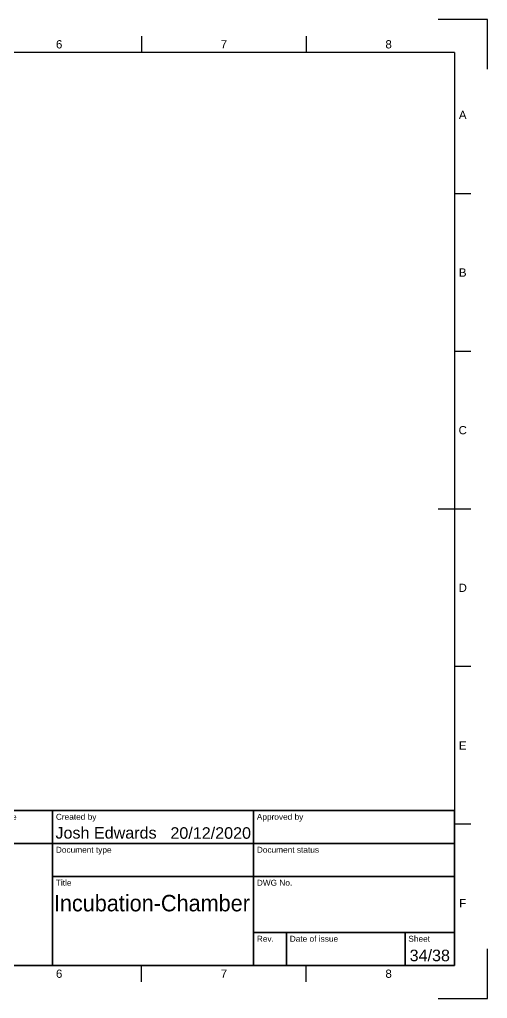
# Model space of a CAD drawing. Header units: millimetres. Extents: x 0 to 420, y 0 to 297.
# Drawn here: x 278 to 420, y 0 to 297 of the extents above; entities that cross this region are included whole.
import ezdxf
from ezdxf.enums import TextEntityAlignment as Align

# ---------------------------------------------------------------- set-up
doc = ezdxf.new("R2010")
doc.units = ezdxf.units.MM
doc.header["$LTSCALE"] = 0.75
doc.layers.add('Border', color=7, linetype='Continuous', lineweight=25)
doc.layers.add('TitleBlock', color=7, linetype='Continuous', lineweight=35)
doc.styles.add('FusionTitle', font='arial.ttf')

# ---------------------------------------------------------------- blocks, each defined once
blk = doc.blocks.new('ISO_A3_SHEET')
at = {"layer": 'Border'}
for p, q in [((315, 292), (315, 287)), ((365, 292), (365, 287)), ((410, 287), (20, 287)), ((410, 287), (410, 10)), ((415, 244.16666), (410, 244.16666)), ((415, 196.33333), (410, 196.33333)), ((415, 148.5), (405, 148.5)), ((415, 100.66667), (410, 100.66667)), ((415, 52.83334), (410, 52.83334)), ((20, 10), (410, 10)), ((315, 5), (315, 10)), ((365, 5), (365, 10))]:
    blk.add_line(p, q, dxfattribs=at)
at = {"layer": 'Defpoints'}
for p, q in [((420, 297), (405, 297)), ((420, 282), (420, 297)), ((420, 0), (420, 15)), ((405, 0), (420, 0))]:
    blk.add_line(p, q, dxfattribs=at)
at = {"layer": 'Border', "style": 'FusionTitle'}
for s, p in [('6', (290, 289.5)), ('7', (340, 289.5)), ('8', (390, 289.5)), ('A', (412.5, 268.08333)), ('B', (412.5, 220.25)), ('C', (412.5, 172.41667)), ('D', (412.5, 124.58334)), ('E', (412.5, 76.75001)), ('F', (412.5, 28.91668)), ('6', (290, 7.5)), ('7', (340, 7.5)), ('8', (390, 7.5))]:
    blk.add_text(s, height=2.5, dxfattribs=at).set_placement(p, align=Align.MIDDLE)
blk = doc.blocks.new('ISO_TITLEBLOCK')
at = {"layer": 'TitleBlock'}
for p, q in [((0, 47), (-180, 47)), ((-180, 47), (-180, 0)), ((-156, 37), (-156, 47)), ((-122, 0), (-122, 47)), ((-61, 0), (-61, 47)), ((0, 0), (0, 47)), ((-180, 37), (0, 37)), ((-122, 27), (0, 27)), ((-61, 10), (0, 10)), ((-51, 0), (-51, 10)), ((-15, 0), (-15, 10)), ((-180, 0), (0, 0))]:
    blk.add_line(p, q, dxfattribs=at)
at = {"layer": 'TitleBlock', "style": 'FusionTitle'}
for s, p in [('Dept.', (-179, 46)), ('Technical reference', (-155, 46)), ('Created by', (-121, 46)), ('Approved by', (-60, 46)), ('Document type', (-121, 36)), ('Document status', (-60, 36)), ('Title', (-121, 26)), ('DWG No.', (-60, 26)), ('Rev.', (-60, 9)), ('Date of issue', (-50, 9)), ('Sheet', (-14, 9))]:
    blk.add_text(s, height=1.8, dxfattribs=at).set_placement(p, align=Align.TOP_LEFT)
for tag, height, p in [('DEPT', 3.5, (-179, 42)), ('TECHNICAL_REFERENCE', 3.5, (-155, 42)), ('CREATED_BY', 3.5, (-121, 42)), ('APPROVED_BY', 3.5, (-60, 42)), ('DOCUMENT_TYPE', 3.5, (-121, 32)), ('DOCUMENT_STATUS', 3.5, (-60, 32)), ('TITLE_1', 5, (-121, 21.5)), ('TITLE_2', 5, (-121, 14)), ('TITLE_3', 5, (-121, 6.5)), ('DATE_OF_ISSUE', 3.5, (-50, 5))]:
    blk.add_attdef(tag, text='', height=height, dxfattribs=at).set_placement(p, align=Align.TOP_LEFT)
for tag, p in [('CREATED_DATE', (-62, 42)), ('APPROVED_DATE', (-0.99, 42))]:
    blk.add_attdef(tag, text='', height=3.5, dxfattribs=at).set_placement(p, align=Align.TOP_RIGHT)
for tag, height, p in [('DRAWING_NUMBER', 5, (-30.5, 19.75)), ('REV', 3.5, (-56, 4.85)), ('SHEET', 3.5, (-7.5, 4.85))]:
    blk.add_attdef(tag, text='', height=height, dxfattribs=at).set_placement(p, align=Align.TOP_CENTER)

msp = doc.modelspace()

# ---------------------------------------------------------------- block references
at = {"layer": 'Border'}
msp.add_blockref('ISO_A3_SHEET', (0, 0), dxfattribs=at)
at = {"layer": 'TitleBlock'}
ref = msp.add_blockref('ISO_TITLEBLOCK', (410, 10), dxfattribs=at)
ref.add_attrib('CREATED_DATE_001', '20/12/2020', (323.762619, 48.440314), dxfattribs={"height": 3.5, "style": 'FusionTitle'})
ref.add_attrib('SHEET_001', '34/38', (396.386937, 11.290314), dxfattribs={"height": 3.5, "style": 'FusionTitle'})
ref.add_attrib('TITLE_1_001', 'Incubation-Chamber', (288.387328, 26.414734), dxfattribs={"height": 5, "style": 'FusionTitle', "width": 0.9405})
ref.add_attrib('CREATED_BY_001', 'Josh Edwards', (288.86869, 48.5), dxfattribs={"height": 3.5, "style": 'FusionTitle'})

doc.saveas('drawing.dxf')
